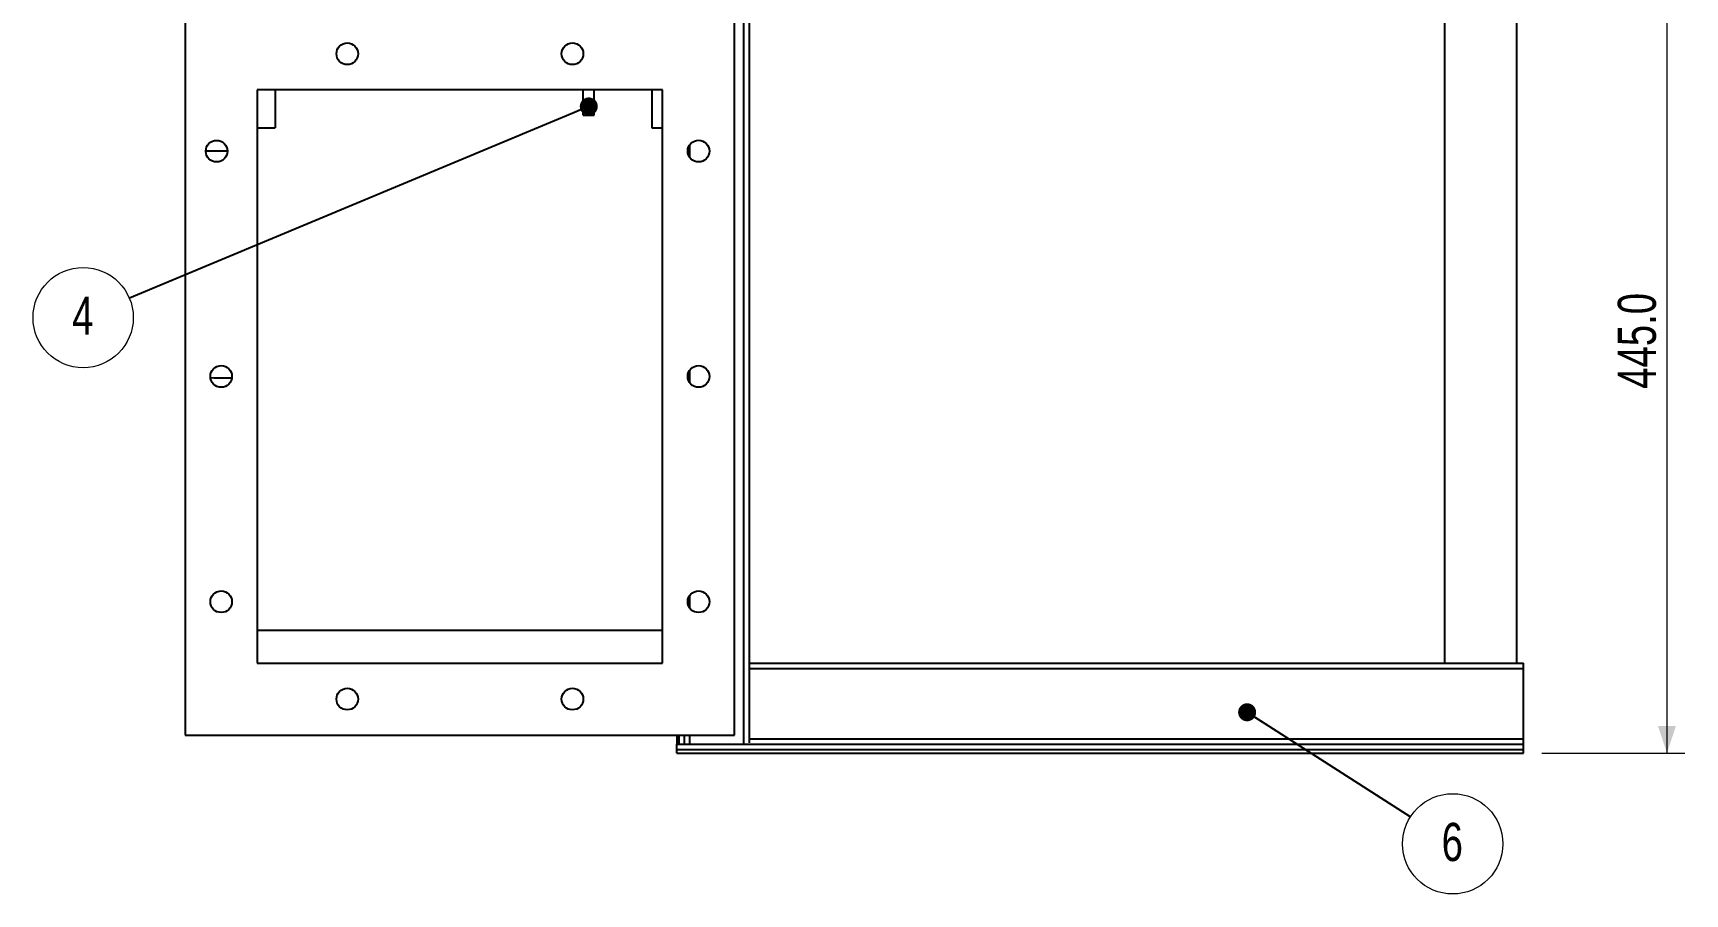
# Model space of a CAD drawing. Header units: millimetres. Extents: x 2 to 418, y 2 to 295.
# Drawn here: x 134.2 to 225.9, y 157.5 to 205.2 of the extents above; entities that cross this region are included whole.
import ezdxf

# ---------------------------------------------------------------- set-up
doc = ezdxf.new("R2010")
doc.units = ezdxf.units.MM
doc.styles.add('SLDTEXTSTYLE0', font='TXT', dxfattribs={"width": 0.75})
doc.dimstyles.new('SLDDIMSTYLE0', dxfattribs={"dimtxt": 2.116667, "dimasz": 1.5, "dimexe": 0, "dimexo": 0.0625, "dimgap": 0.529167, "dimtad": 1, "dimdec": 1, "dimlfac": 10, "dimrnd": 1e-09, "dimzin": 4, "dimdsep": 46, "dimtxsty": 'SLDTEXTSTYLE0', "dimsah": 1, "dimcen": 0.09, "dimadec": 0, "dimazin": 1, "dimtfac": 1, "dimtdec": 1, "dimtofl": 0, "dimtmove": 0, "dimatfit": 3, "dimfxl": 0, "dimfrac": 2, "dimtolj": 1, "dimtzin": 12, "dimarcsym": 0})
doc.dimstyles.new('SLDDIMSTYLE1', dxfattribs={"dimtxt": 0.18, "dimasz": 1, "dimexe": 0, "dimexo": 0.0625, "dimgap": 0, "dimtad": 0, "dimtih": 1, "dimtoh": 1, "dimdec": 0, "dimrnd": 1e-09, "dimzin": 0, "dimdsep": 46, "dimtxsty": 'Standard', "dimblk1": 'DOT', "dimblk2": 'DOT', "dimsah": 1, "dimcen": 0.09, "dimadec": 0, "dimazin": 0, "dimtfac": 1, "dimtdec": 0, "dimtofl": 0, "dimtmove": 0, "dimatfit": 3, "dimldrblk": 'DOT', "dimfxl": 0, "dimfrac": 2, "dimtolj": 1, "dimtzin": 0, "dimarcsym": 0})

# ---------------------------------------------------------------- blocks, each defined once
blk = doc.blocks.new('_D_1')
at = {"color": 7, "linetype": 'Continuous', "lineweight": 18}
for p, q in [((216.986, 209.771), (225.94, 209.771)), ((224.94, 209.771), (224.94, 165.271)), ((217.986, 165.271), (225.94, 165.271))]:
    blk.add_line(p, q, dxfattribs=at)
for points in [[(224.94, 209.771), (224.44, 208.271), (225.44, 208.271)], [(224.94, 165.271), (225.44, 166.771), (224.44, 166.771)]]:
    blk.add_solid(points, dxfattribs=at)
at = {"color": 7, "linetype": 'Continuous', "lineweight": 18, "insert": (222.211, 185.488), "char_height": 2.1167, "attachment_point": 1, "rotation": 90, "style": 'SLDTEXTSTYLE0'}
blk.add_mtext('445.0', dxfattribs=at)
blk = doc.blocks.new('SW_NOTE_6')
at = {"color": 0, "linetype": 'Continuous', "lineweight": 0}
blk.add_circle((2.343, -1.499), 2.782, dxfattribs=at)
at = {"color": 0, "linetype": 'Continuous', "lineweight": 0, "insert": (2.322, -0.337), "char_height": 2.117, "attachment_point": 2, "style": 'SLDTEXTSTYLE0'}
blk.add_mtext('6', dxfattribs=at)
blk = doc.blocks.new('_DOT')
at = {"color": 0, "linetype": 'ByBlock', "lineweight": -2}
blk.add_line((-0.5, 0), (-1, 0), dxfattribs=at)
at = {"color": 0, "linetype": 'ByBlock', "const_width": 0.5}
blk.add_lwpolyline([(-0.25, 0, 1), (0.25, 0, 1)], format="xyb", close=True, dxfattribs=at)
blk = doc.blocks.new('SW_NOTE_8')
at = {"color": 0, "linetype": 'Continuous', "lineweight": 0}
blk.add_circle((-2.567, -1.071), 2.782, dxfattribs=at)
at = {"color": 0, "linetype": 'Continuous', "lineweight": 0, "insert": (-2.588, 0.09), "char_height": 2.117, "attachment_point": 2, "style": 'SLDTEXTSTYLE0'}
blk.add_mtext('4', dxfattribs=at)

msp = doc.modelspace()

# ---------------------------------------------------------------- linework, layer by layer
at = {"color": 7, "linetype": 'Continuous', "lineweight": 25}
for p, q in [((173.686, 240.771), (173.686, 165.771)), ((173.986, 240.771), (173.986, 165.848)), ((216.586, 209.271), (216.586, 170.271)), ((142.686, 206.071), (142.686, 166.271)), ((173.186, 166.271), (173.186, 206.071)), ((212.586, 205.771), (212.586, 170.271)), ((169.186, 202.071), (146.686, 202.071)), ((146.686, 202.071), (146.686, 170.271)), ((147.686, 202.071), (147.686, 199.971)), ((164.786, 200.671), (164.786, 202.071)), ((165.386, 200.671), (165.386, 202.071)), ((168.586, 202.071), (168.586, 199.971)), ((169.186, 170.271), (169.186, 202.071)), ((146.686, 199.971), (147.686, 199.971)), ((164.786, 200.671), (165.386, 200.671)), ((168.586, 199.971), (169.186, 199.971)), ((145.033, 198.671), (143.833, 198.671)), ((144.286, 186.096), (145.281, 186.096)), ((146.686, 170.271), (169.186, 170.271)), ((173.986, 170.271), (216.986, 170.271)), ((216.986, 169.971), (216.986, 170.271)), ((216.986, 166.071), (216.986, 169.971)), ((142.686, 166.271), (173.186, 166.271)), ((169.986, 166.271), (169.986, 165.771)), ((170.386, 166.271), (170.386, 165.771)), ((216.986, 165.771), (216.986, 166.071)), ((169.986, 165.471), (169.986, 165.771)), ((169.986, 165.771), (216.986, 165.771)), ((169.986, 165.271), (169.986, 165.471)), ((169.986, 165.471), (216.986, 165.471)), ((169.986, 165.271), (216.986, 165.271)), ((216.986, 165.471), (216.986, 165.771)), ((216.986, 165.271), (216.986, 165.471))]:
    msp.add_line(p, q, dxfattribs=at)
at = {"color": 8, "linetype": 'Continuous', "lineweight": 25}
for p, q in [((170.686, 199.003), (170.686, 198.34)), ((170.686, 186.503), (170.686, 185.84)), ((170.686, 174.003), (170.686, 173.34)), ((146.686, 172.093), (169.186, 172.093)), ((173.986, 169.971), (216.986, 169.971)), ((170.086, 166.271), (170.086, 165.771)), ((170.686, 166.271), (170.686, 165.771)), ((173.986, 166.071), (216.986, 166.071))]:
    msp.add_line(p, q, dxfattribs=at)
at = {"color": 7, "linetype": 'Continuous', "lineweight": 25, "flags": 128}
msp.add_lwpolyline([(144.088, 186.116), (144.09, 186.115), (144.286, 186.096)], dxfattribs=at)
at = {"color": 7, "linetype": 'Continuous', "lineweight": 25}
for centre in [(151.686, 204.071), (164.186, 204.071), (144.433, 198.669), (171.186, 198.671), (144.686, 186.171), (171.186, 186.171), (144.686, 173.671), (171.186, 173.671), (151.686, 168.271), (164.186, 168.271)]:
    msp.add_circle(centre, 0.6, dxfattribs=at)

# ---------------------------------------------------------------- block references
at = {"color": 7, "linetype": 'Continuous', "lineweight": 0}
for name, p in [('SW_NOTE_8', (139.591, 190.507)), ('SW_NOTE_6', (210.703, 161.738))]:
    msp.add_blockref(name, p, dxfattribs=at)

# ---------------------------------------------------------------- dimensions: what is measured, and where the dimension line sits
at = {"color": 7, "linetype": 'Continuous', "lineweight": 18}
dim = msp.add_linear_dim(base=(224.94, 165.271), p1=(215.986, 209.771), p2=(216.986, 165.271), angle=90, dimstyle='SLDDIMSTYLE0', dxfattribs=at)
dim.commit()
dim.dimension.update_dxf_attribs({"geometry": '_D_1', "text_midpoint": (224.94, 189.006), "dimtype": 160})

# ---------------------------------------------------------------- leaders
at = {"color": 7, "linetype": 'Continuous', "lineweight": 0}
for points in [[(165.092, 201.15), (139.591, 190.507)], [(201.637, 167.537), (210.703, 161.738)]]:
    msp.add_leader(points, dimstyle='SLDDIMSTYLE1', dxfattribs=at)

doc.saveas('drawing.dxf')
